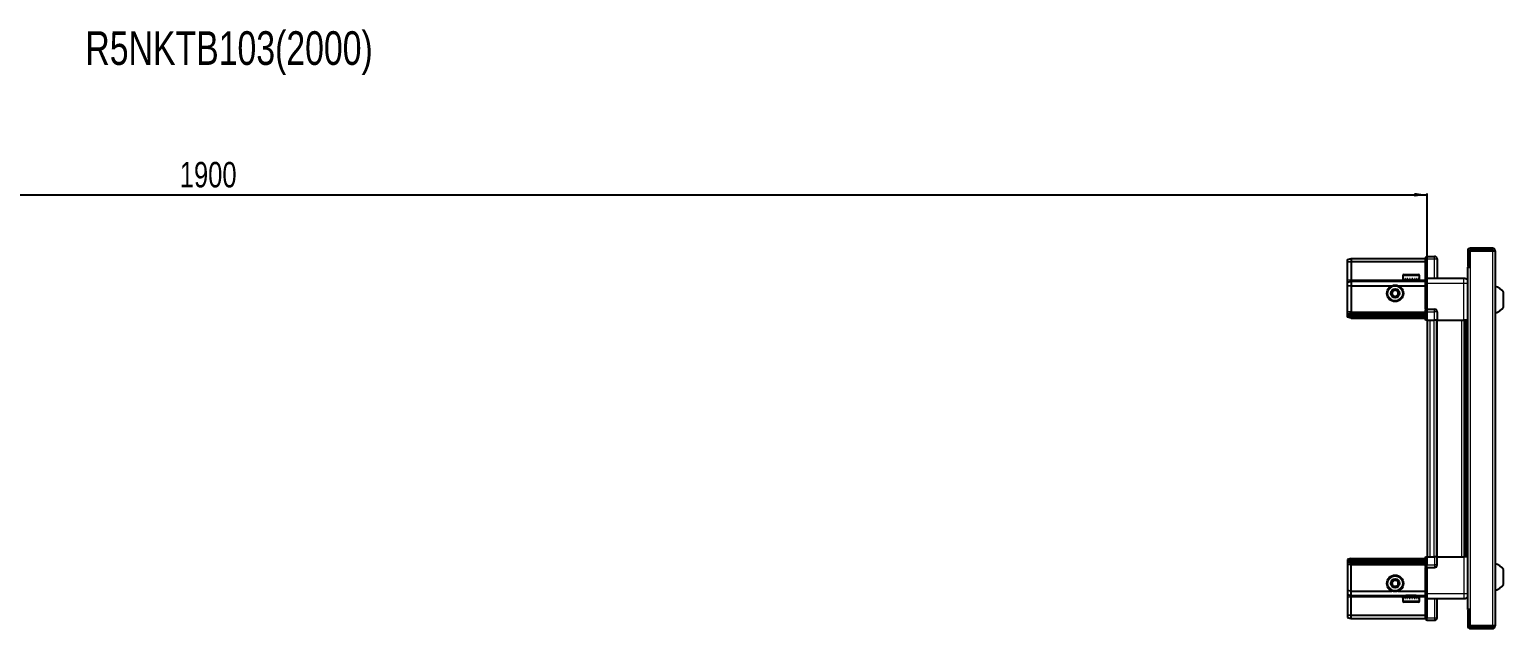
# Model space of a CAD drawing. Header units: millimetres. Extents: x 355 to 4962, y -1219 to 1488.
# Drawn here: x 2577 to 3735, y 1018 to 1488 of the extents above; entities that cross this region are included whole.
import ezdxf

# ---------------------------------------------------------------- set-up
doc = ezdxf.new("R2010")
doc.units = ezdxf.units.MM
doc.layers.add('FORMAT', color=7, linetype='Continuous')
doc.styles.add('SLDTEXTSTYLE0', font='TXT', dxfattribs={"width": 0.75})
doc.dimstyles.new('SLDDIMSTYLE0', dxfattribs={"dimtxt": 20, "dimasz": 10, "dimexe": 0, "dimexo": 0.0625, "dimgap": 5, "dimtad": 2, "dimdec": 1, "dimrnd": 1e-09, "dimzin": 12, "dimdsep": 46, "dimtxsty": 'SLDTEXTSTYLE0', "dimsah": 1, "dimcen": 0.09, "dimadec": 0, "dimazin": 3, "dimtfac": 1, "dimtofl": 0, "dimtmove": 0, "dimatfit": 3, "dimfxl": 0, "dimfrac": 2, "dimtolj": 1, "dimtzin": 12, "dimarcsym": 0})

# ---------------------------------------------------------------- blocks, each defined once
blk = doc.blocks.new('_D_5')
at = {"layer": 'FORMAT'}
for p, q in [((1774.9, 1260), (1774.9, 1359.5)), ((1774.9, 1358.5), (3674.9, 1358.5)), ((3674.9, 1260), (3674.9, 1359.5))]:
    blk.add_line(p, q, dxfattribs=at)
for points in [[(1774.9, 1358.5), (1784.9, 1357), (1784.9, 1360)], [(3674.9, 1358.5), (3664.9, 1360), (3664.9, 1357)]]:
    blk.add_solid(points, dxfattribs=at)
at = {"layer": 'FORMAT', "insert": (2695.4, 1384.3), "char_height": 20, "attachment_point": 1, "style": 'SLDTEXTSTYLE0'}
blk.add_mtext('1900', dxfattribs=at)

msp = doc.modelspace()

# ---------------------------------------------------------------- linework, layer by layer
at = {"color": 7, "linetype": 'Continuous', "lineweight": 25}
for p, q in [((3612.28, 1307.7), (3615.28, 1308.51)), ((3615.28, 1308.51), (3615.28, 1306.01)), ((3615.28, 1308.51), (3673.58, 1308.51)), ((3674.45, 1310.01), (3673.58, 1309.51)), ((3674.45, 1310.01), (3673.58, 1309.51)), ((3673.58, 1309.51), (3673.58, 1308.01)), ((3673.58, 1293.21), (3673.58, 1308.01)), ((3674.78, 1310.01), (3674.45, 1310.01)), ((3674.78, 1310.01), (3674.45, 1310.01)), ((3674.78, 1308.01), (3674.78, 1310.01)), ((3674.78, 1310.01), (3674.78, 1310.01)), ((3674.78, 1310.01), (3680.78, 1310.01)), ((3674.78, 1308.01), (3674.78, 1293.21)), ((3682.78, 1308.01), (3682.78, 1293.01)), ((3706.78, 1314.41), (3706.78, 1302.01)), ((3708.28, 1314.41), (3708.28, 1302.01)), ((3708.78, 1314.41), (3726.18, 1314.41)), ((3708.78, 1301.51), (3708.78, 1314.41)), ((3726.18, 1316.51), (3708.88, 1316.51)), ((3726.18, 1315.01), (3708.88, 1315.01)), ((3726.18, 1315.01), (3726.18, 1316.51)), ((3726.18, 1314.41), (3728.28, 1314.41)), ((3728.28, 1314.41), (3728.28, 1019.61)), ((3612.28, 1305.85), (3612.28, 1307.7)), ((3612.28, 1305.85), (3615.28, 1306.01)), ((3612.28, 1291.51), (3612.28, 1305.85)), ((3615.28, 1306.01), (3615.28, 1291.51)), ((3615.28, 1306.01), (3673.58, 1306.01)), ((3706.68, 1301.51), (3706.68, 1032.51)), ((3706.68, 1301.51), (3708.78, 1301.51)), ((3706.78, 1302.01), (3708.28, 1302.01)), ((3612.28, 1289.7), (3612.28, 1291.51)), ((3612.28, 1289.7), (3615.28, 1290.51)), ((3612.28, 1286.67), (3612.28, 1289.7)), ((3615.28, 1287.01), (3612.28, 1286.67)), ((3612.28, 1266.51), (3612.28, 1286.67)), ((3615.28, 1291.51), (3615.28, 1290.51)), ((3615.28, 1290.51), (3615.28, 1287.01)), ((3615.28, 1290.51), (3673.58, 1290.51)), ((3615.28, 1287.01), (3615.28, 1266.51)), ((3615.28, 1287.01), (3647.28, 1287.01)), ((3652.28, 1287.01), (3673.58, 1287.01)), ((3655.78, 1294.91), (3655.78, 1292.01)), ((3655.78, 1292.01), (3655.82, 1292.01)), ((3655.94, 1292.51), (3655.82, 1292.51)), ((3655.82, 1292.51), (3655.82, 1292.01)), ((3655.82, 1292.01), (3655.94, 1292.01)), ((3655.94, 1292.51), (3655.94, 1292.01)), ((3655.94, 1292.01), (3656.35, 1292.01)), ((3656.69, 1292.51), (3656.35, 1292.51)), ((3656.35, 1292.51), (3656.35, 1292.01)), ((3656.35, 1292.01), (3656.69, 1292.01)), ((3656.58, 1295.71), (3667.98, 1295.71)), ((3656.69, 1292.51), (3656.69, 1292.01)), ((3656.69, 1292.01), (3657.46, 1292.01)), ((3657.99, 1292.51), (3657.46, 1292.51)), ((3657.46, 1292.51), (3657.46, 1292.01)), ((3657.46, 1292.01), (3657.99, 1292.01)), ((3657.88, 1292.01), (3657.88, 1291.91)), ((3657.88, 1291.91), (3666.68, 1291.91)), ((3657.99, 1292.51), (3657.99, 1292.01)), ((3657.99, 1292.01), (3659.04, 1292.01)), ((3658.28, 1291.51), (3658.97, 1291.02)), ((3658.28, 1291.51), (3666.28, 1291.51)), ((3658.97, 1291.02), (3658.28, 1290.54)), ((3658.28, 1290.54), (3658.28, 1290.51)), ((3658.28, 1290.54), (3666.28, 1290.54)), ((3658.97, 1291.02), (3665.59, 1291.02)), ((3659.7, 1292.51), (3659.04, 1292.51)), ((3659.04, 1292.51), (3659.04, 1292.01)), ((3659.04, 1292.01), (3659.7, 1292.01)), ((3659.7, 1292.51), (3659.7, 1292.01)), ((3659.7, 1292.01), (3660.94, 1292.01)), ((3661.67, 1292.51), (3660.94, 1292.51)), ((3660.94, 1292.51), (3660.94, 1292.01)), ((3660.94, 1292.01), (3661.37, 1292.01)), ((3661.37, 1292.51), (3661.37, 1292.01)), ((3661.67, 1292.51), (3661.67, 1292.01)), ((3661.67, 1292.01), (3662.97, 1292.01)), ((3663.7, 1292.51), (3662.97, 1292.51)), ((3662.97, 1292.51), (3662.97, 1292.01)), ((3663.24, 1292.51), (3663.24, 1292.01)), ((3663.24, 1292.01), (3663.7, 1292.01)), ((3663.7, 1292.51), (3663.7, 1292.01)), ((3663.7, 1292.01), (3664.94, 1292.01)), ((3665.59, 1292.51), (3664.94, 1292.51)), ((3664.94, 1292.51), (3664.94, 1292.01)), ((3664.94, 1292.01), (3665.59, 1292.01)), ((3665.59, 1292.51), (3665.59, 1292.01)), ((3665.59, 1292.01), (3666.64, 1292.01)), ((3665.59, 1291.02), (3666.28, 1291.51)), ((3666.28, 1290.54), (3665.59, 1291.02)), ((3666.28, 1290.51), (3666.28, 1290.54)), ((3667.16, 1292.51), (3666.64, 1292.51)), ((3666.64, 1292.51), (3666.64, 1292.01)), ((3666.64, 1292.01), (3667.16, 1292.01)), ((3666.68, 1291.91), (3666.68, 1292.01)), ((3667.16, 1292.51), (3667.16, 1292.01)), ((3667.16, 1292.01), (3667.92, 1292.01)), ((3668.25, 1292.51), (3667.92, 1292.51)), ((3667.92, 1292.51), (3667.92, 1292.01)), ((3667.92, 1292.01), (3668.25, 1292.01)), ((3668.25, 1292.51), (3668.25, 1292.01)), ((3668.25, 1292.01), (3668.64, 1292.01)), ((3668.75, 1292.51), (3668.64, 1292.51)), ((3668.64, 1292.51), (3668.64, 1292.01)), ((3668.64, 1292.01), (3668.75, 1292.01)), ((3668.75, 1292.51), (3668.75, 1292.01)), ((3668.75, 1292.01), (3668.78, 1292.01)), ((3668.78, 1292.01), (3668.78, 1294.91)), ((3673.58, 1293.01), (3673.58, 1293.21)), ((3674.78, 1293.01), (3673.58, 1293.01)), ((3673.58, 1289.01), (3673.58, 1293.01)), ((3673.58, 1268.71), (3673.58, 1289.01)), ((3674.78, 1293.21), (3674.78, 1293.01)), ((3674.78, 1293.01), (3674.78, 1289.01)), ((3674.78, 1293.01), (3703.78, 1293.01)), ((3674.78, 1289.01), (3674.78, 1268.71)), ((3734.88, 1270.01), (3734.88, 1282.01)), ((3612.28, 1264.7), (3612.28, 1266.51)), ((3615.28, 1265.51), (3612.28, 1264.7)), ((3612.28, 1263.96), (3612.28, 1264.7)), ((3615.28, 1264.51), (3612.28, 1263.96)), ((3612.28, 1263.46), (3612.28, 1263.96)), ((3612.28, 1262.31), (3612.28, 1263.46)), ((3615.28, 1263.01), (3612.28, 1263.46)), ((3615.28, 1261.51), (3612.28, 1262.31)), ((3615.28, 1266.51), (3615.28, 1265.51)), ((3615.28, 1265.51), (3615.28, 1264.51)), ((3615.28, 1265.51), (3673.58, 1265.51)), ((3615.28, 1264.51), (3673.58, 1264.51)), ((3615.28, 1264.51), (3615.28, 1263.01)), ((3615.28, 1263.01), (3673.58, 1263.01)), ((3615.28, 1263.01), (3615.28, 1261.51)), ((3673.58, 1268.51), (3673.58, 1268.71)), ((3674.78, 1268.51), (3673.58, 1268.51)), ((3673.58, 1268.51), (3673.58, 1267.83)), ((3673.58, 1260.01), (3673.58, 1267.83)), ((3674.45, 1266.51), (3674.45, 1260.01)), ((3674.78, 1268.71), (3674.78, 1268.51)), ((3674.78, 1266.51), (3674.78, 1268.51)), ((3674.78, 1268.51), (3680.78, 1268.51)), ((3674.78, 1266.51), (3674.78, 1268.51)), ((3674.78, 1266.51), (3674.78, 1260.01)), ((3682.78, 1266.51), (3682.78, 1260.01)), ((3615.28, 1261.51), (3673.58, 1261.51)), ((3674.45, 1260.01), (3673.58, 1260.01)), ((3674.78, 1260.01), (3674.45, 1260.01)), ((3674.78, 1260.01), (3680.78, 1260.01)), ((3674.93, 1260.01), (3674.93, 1074.01)), ((3682.78, 1260.01), (3680.78, 1260.01)), ((3682.13, 1260.01), (3682.13, 1074.01)), ((3682.78, 1260.01), (3703.78, 1260.01)), ((3704.8, 1074.01), (3704.8, 1260.01)), ((3704.84, 1074.01), (3704.84, 1260.01)), ((3706.63, 1260.01), (3706.63, 1074.01)), ((3615.28, 1072.51), (3612.28, 1071.7)), ((3612.28, 1071.7), (3612.28, 1070.55)), ((3615.28, 1071.01), (3612.28, 1070.55)), ((3612.28, 1070.55), (3612.28, 1070.05)), ((3615.28, 1069.51), (3612.28, 1070.05)), ((3612.28, 1070.05), (3612.28, 1069.31)), ((3615.28, 1068.51), (3612.28, 1069.31)), ((3612.28, 1069.31), (3612.28, 1067.51)), ((3612.28, 1067.51), (3612.28, 1047.34)), ((3615.28, 1071.01), (3615.28, 1072.51)), ((3615.28, 1072.51), (3673.58, 1072.51)), ((3615.28, 1069.51), (3615.28, 1071.01)), ((3615.28, 1071.01), (3673.58, 1071.01)), ((3615.28, 1069.51), (3673.58, 1069.51)), ((3615.28, 1068.51), (3615.28, 1069.51)), ((3615.28, 1068.51), (3673.58, 1068.51)), ((3615.28, 1067.51), (3615.28, 1068.51)), ((3615.28, 1047.01), (3615.28, 1067.51)), ((3673.58, 1066.18), (3673.58, 1074.01)), ((3673.58, 1074.01), (3674.45, 1074.01)), ((3673.58, 1066.18), (3673.58, 1065.51)), ((3674.78, 1065.51), (3673.58, 1065.51)), ((3673.58, 1065.31), (3673.58, 1065.51)), ((3673.58, 1045.01), (3673.58, 1065.31)), ((3674.45, 1074.01), (3674.45, 1074.01)), ((3674.45, 1074.01), (3674.45, 1067.51)), ((3674.78, 1074.01), (3674.45, 1074.01)), ((3674.78, 1074.01), (3674.78, 1074.01)), ((3674.78, 1074.01), (3674.78, 1067.51)), ((3674.78, 1074.01), (3680.78, 1074.01)), ((3674.78, 1074.01), (3674.78, 1067.51)), ((3674.78, 1065.51), (3674.78, 1067.51)), ((3674.78, 1065.51), (3674.78, 1065.31)), ((3674.78, 1065.51), (3680.78, 1065.51)), ((3674.78, 1065.31), (3674.78, 1045.01)), ((3682.78, 1074.01), (3680.78, 1074.01)), ((3682.78, 1067.51), (3682.78, 1074.01)), ((3682.78, 1074.01), (3703.78, 1074.01)), ((3734.88, 1052.01), (3734.88, 1064.01)), ((3615.28, 1047.01), (3612.28, 1047.34)), ((3612.28, 1047.34), (3612.28, 1044.31)), ((3612.28, 1044.31), (3615.28, 1043.51)), ((3612.28, 1044.31), (3612.28, 1042.51)), ((3612.28, 1042.51), (3612.28, 1028.16)), ((3615.28, 1047.01), (3647.28, 1047.01)), ((3615.28, 1043.51), (3615.28, 1047.01)), ((3615.28, 1043.51), (3673.58, 1043.51)), ((3615.28, 1042.51), (3615.28, 1043.51)), ((3615.28, 1028.01), (3615.28, 1042.51)), ((3652.28, 1047.01), (3673.58, 1047.01)), ((3655.78, 1042.01), (3655.78, 1039.11)), ((3655.8, 1042.01), (3655.78, 1042.01)), ((3655.8, 1041.51), (3655.8, 1042.01)), ((3655.9, 1042.01), (3655.8, 1042.01)), ((3655.9, 1041.51), (3655.9, 1042.01)), ((3656.27, 1042.01), (3655.9, 1042.01)), ((3656.27, 1041.51), (3656.27, 1042.01)), ((3656.59, 1042.01), (3656.27, 1042.01)), ((3656.59, 1041.51), (3656.59, 1042.01)), ((3657.33, 1042.01), (3656.59, 1042.01)), ((3657.33, 1041.51), (3657.33, 1042.01)), ((3657.84, 1042.01), (3657.33, 1042.01)), ((3657.84, 1041.51), (3657.84, 1042.01)), ((3658.87, 1042.01), (3657.84, 1042.01)), ((3657.88, 1042.11), (3657.88, 1042.01)), ((3666.68, 1042.11), (3657.88, 1042.11)), ((3658.28, 1043.51), (3658.28, 1043.47)), ((3658.28, 1043.47), (3658.97, 1042.99)), ((3666.28, 1043.47), (3658.28, 1043.47)), ((3658.97, 1042.99), (3658.28, 1042.51)), ((3666.28, 1042.51), (3658.28, 1042.51)), ((3658.87, 1041.51), (3658.87, 1042.01)), ((3659.52, 1042.01), (3658.87, 1042.01)), ((3665.59, 1042.99), (3658.97, 1042.99)), ((3659.52, 1041.51), (3659.52, 1042.01)), ((3660.75, 1042.01), (3659.52, 1042.01)), ((3660.75, 1041.51), (3660.75, 1042.01)), ((3661.24, 1042.01), (3660.75, 1042.01)), ((3661.24, 1041.51), (3661.24, 1042.01)), ((3661.47, 1041.51), (3661.47, 1042.01)), ((3662.77, 1042.01), (3661.47, 1042.01)), ((3662.77, 1041.51), (3662.77, 1042.01)), ((3663.11, 1041.51), (3663.11, 1042.01)), ((3663.51, 1042.01), (3663.11, 1042.01)), ((3663.51, 1041.51), (3663.51, 1042.01)), ((3664.75, 1042.01), (3663.51, 1042.01)), ((3664.75, 1041.51), (3664.75, 1042.01)), ((3665.42, 1042.01), (3664.75, 1042.01)), ((3665.42, 1041.51), (3665.42, 1042.01)), ((3666.49, 1042.01), (3665.42, 1042.01)), ((3665.59, 1042.99), (3666.28, 1043.47)), ((3666.28, 1042.51), (3665.59, 1042.99)), ((3666.28, 1043.47), (3666.28, 1043.51)), ((3666.49, 1041.51), (3666.49, 1042.01)), ((3667.02, 1042.01), (3666.49, 1042.01)), ((3666.68, 1042.01), (3666.68, 1042.11)), ((3667.02, 1041.51), (3667.02, 1042.01)), ((3667.81, 1042.01), (3667.02, 1042.01)), ((3667.81, 1041.51), (3667.81, 1042.01)), ((3668.17, 1042.01), (3667.81, 1042.01)), ((3668.17, 1041.51), (3668.17, 1042.01)), ((3668.6, 1042.01), (3668.17, 1042.01)), ((3668.6, 1041.51), (3668.6, 1042.01)), ((3668.73, 1042.01), (3668.6, 1042.01)), ((3668.73, 1041.51), (3668.73, 1042.01)), ((3668.78, 1042.01), (3668.73, 1042.01)), ((3668.78, 1039.11), (3668.78, 1042.01)), ((3673.58, 1041.01), (3673.58, 1045.01)), ((3674.78, 1045.01), (3674.78, 1041.01)), ((3655.8, 1041.51), (3655.9, 1041.51)), ((3656.27, 1041.51), (3656.59, 1041.51)), ((3667.98, 1038.31), (3656.58, 1038.31)), ((3657.33, 1041.51), (3657.84, 1041.51)), ((3658.87, 1041.51), (3659.52, 1041.51)), ((3660.75, 1041.51), (3661.47, 1041.51)), ((3662.77, 1041.51), (3663.51, 1041.51)), ((3664.75, 1041.51), (3665.42, 1041.51)), ((3666.49, 1041.51), (3667.02, 1041.51)), ((3667.81, 1041.51), (3668.17, 1041.51)), ((3668.6, 1041.51), (3668.73, 1041.51)), ((3674.78, 1041.01), (3673.58, 1041.01)), ((3673.58, 1040.81), (3673.58, 1041.01)), ((3673.58, 1026.01), (3673.58, 1040.81)), ((3674.78, 1041.01), (3674.78, 1040.81)), ((3674.78, 1041.01), (3703.78, 1041.01)), ((3674.78, 1040.81), (3674.78, 1026.01)), ((3674.78, 1040.81), (3674.78, 1026.01)), ((3682.78, 1026.01), (3682.78, 1041.01)), ((3708.78, 1032.51), (3706.68, 1032.51)), ((3706.78, 1032.01), (3708.28, 1032.01)), ((3706.78, 1032.01), (3706.78, 1019.61)), ((3708.28, 1032.01), (3708.28, 1019.61)), ((3708.78, 1019.61), (3708.78, 1032.51)), ((3612.28, 1028.16), (3615.28, 1028.01)), ((3612.28, 1028.16), (3612.28, 1026.31)), ((3612.28, 1026.31), (3615.28, 1025.51)), ((3615.28, 1028.01), (3673.58, 1028.01)), ((3615.28, 1025.51), (3615.28, 1028.01)), ((3615.28, 1025.51), (3673.58, 1025.51)), ((3673.58, 1026.01), (3673.58, 1024.51)), ((3673.58, 1024.51), (3674.45, 1024.01)), ((3674.78, 1024.01), (3674.45, 1024.01)), ((3674.78, 1024.01), (3674.78, 1026.01)), ((3674.78, 1024.01), (3680.78, 1024.01)), ((3726.18, 1019.61), (3708.78, 1019.61)), ((3708.88, 1019.01), (3726.18, 1019.01)), ((3728.28, 1019.61), (3726.18, 1019.61)), ((3726.18, 1019.01), (3726.18, 1017.51)), ((3708.88, 1017.51), (3726.18, 1017.51))]:
    msp.add_line(p, q, dxfattribs=at)
at = {"color": 8, "linetype": 'Continuous', "lineweight": 18}
for p, q in [((3674.78, 1308.01), (3673.58, 1308.01)), ((3674.78, 1308.01), (3680.78, 1308.01)), ((3680.78, 1308.01), (3680.78, 1310.01)), ((3680.78, 1293.01), (3680.78, 1308.01)), ((3680.78, 1308.01), (3682.78, 1308.01)), ((3708.28, 1314.41), (3706.78, 1314.41)), ((3708.88, 1315.01), (3708.88, 1316.51)), ((3726.18, 1314.41), (3726.18, 1019.61)), ((3708.78, 1301.51), (3708.78, 1032.51)), ((3612.28, 1291.51), (3615.28, 1291.51)), ((3615.28, 1291.51), (3658.28, 1291.51)), ((3655.78, 1294.91), (3668.78, 1294.91)), ((3666.28, 1291.51), (3673.58, 1291.51)), ((3673.58, 1293.21), (3674.78, 1293.21)), ((3674.78, 1289.01), (3673.58, 1289.01)), ((3674.78, 1289.01), (3703.78, 1289.01)), ((3703.78, 1260.01), (3703.78, 1289.01)), ((3615.28, 1266.51), (3612.28, 1266.51)), ((3615.28, 1266.51), (3673.58, 1266.51)), ((3673.58, 1268.71), (3674.78, 1268.71)), ((3674.78, 1266.51), (3674.45, 1266.51)), ((3674.78, 1266.51), (3680.78, 1266.51)), ((3680.78, 1266.51), (3680.78, 1268.51)), ((3682.78, 1266.51), (3680.78, 1266.51)), ((3680.78, 1260.01), (3680.78, 1266.51)), ((3676.93, 1260.01), (3676.93, 1074.01)), ((3680.13, 1260.01), (3680.13, 1074.01)), ((3682.78, 1260.01), (3682.78, 1074.01)), ((3702.18, 1074.01), (3702.18, 1260.01)), ((3703.6, 1260.01), (3703.6, 1074.01)), ((3706.04, 1074.01), (3706.04, 1260.01)), ((3615.28, 1067.51), (3612.28, 1067.51)), ((3615.28, 1067.51), (3673.58, 1067.51)), ((3674.78, 1065.31), (3673.58, 1065.31)), ((3674.78, 1074.01), (3674.45, 1074.01)), ((3674.78, 1067.51), (3674.45, 1067.51)), ((3674.78, 1067.51), (3680.78, 1067.51)), ((3680.78, 1074.01), (3680.78, 1067.51)), ((3682.78, 1067.51), (3680.78, 1067.51)), ((3680.78, 1067.51), (3680.78, 1065.51)), ((3703.78, 1074.01), (3703.78, 1045.01)), ((3612.28, 1042.51), (3615.28, 1042.51)), ((3615.28, 1042.51), (3658.28, 1042.51)), ((3666.28, 1042.51), (3673.58, 1042.51)), ((3674.78, 1045.01), (3673.58, 1045.01)), ((3674.78, 1045.01), (3703.78, 1045.01)), ((3668.78, 1039.11), (3655.78, 1039.11)), ((3674.78, 1040.81), (3673.58, 1040.81)), ((3680.78, 1041.01), (3680.78, 1026.01)), ((3674.78, 1026.01), (3673.58, 1026.01)), ((3674.78, 1026.01), (3680.78, 1026.01)), ((3680.78, 1026.01), (3682.78, 1026.01)), ((3680.78, 1026.01), (3680.78, 1024.01)), ((3708.28, 1019.61), (3706.78, 1019.61)), ((3708.88, 1019.01), (3708.88, 1017.51))]:
    msp.add_line(p, q, dxfattribs=at)
at = {"color": 7, "linetype": 'Continuous', "lineweight": 25}
for centre, radius in [((3649.78, 1281.01), 6.5), ((3649.78, 1281.01), 3.46), ((3649.78, 1053.01), 6.5), ((3649.78, 1053.01), 3.46)]:
    msp.add_circle(centre, radius, dxfattribs=at)
at = {"color": 8, "linetype": 'Continuous', "lineweight": 18}
for centre in [(3649.78, 1281.01), (3649.78, 1053.01)]:
    msp.add_circle(centre, 5.7, dxfattribs=at)
at = {"color": 7, "linetype": 'Continuous', "lineweight": 25}
for centre, radius, start, end in [((3680.78, 1308.01), 2, 0, 90), ((3708.88, 1314.41), 2.1, 90, 180), ((3708.88, 1314.41), 0.6, 90, 180), ((3726.18, 1314.41), 2.1, 0, 90), ((3726.18, 1314.41), 0.6, 0, 90), ((3656.58, 1294.91), 0.8, 90, 180), ((3657.88, 1291.51), 0.4, 0, 90), ((3666.68, 1291.51), 0.4, 90, 180), ((3667.98, 1294.91), 0.8, 0, 90), ((3725.26, 1274.98), 11.91, 36.1266, 75.29965), ((3649.78, 1281.01), 2.5, 120.74103, 180.74103), ((3649.78, 1281.01), 2.5, 180.74103, 240.74103), ((3649.78, 1281.01), 2.5, 60.74103, 120.74103), ((3649.78, 1281.01), 2.5, 240.74103, 300.74103), ((3649.78, 1281.01), 2.5, 0.74103, 60.74103), ((3649.78, 1281.01), 2.5, 300.74103, 0.74103), ((3680.78, 1266.51), 2, 0, 90), ((3725.26, 1277.03), 11.91, 284.70035, 323.8734), ((3680.78, 1067.51), 2, 270, 0), ((3725.26, 1056.98), 11.91, 36.1266, 75.29965), ((3649.78, 1053.01), 2.5, 155.91157, 215.91157), ((3649.78, 1053.01), 2.5, 95.91157, 155.91157), ((3649.78, 1053.01), 2.5, 35.91157, 95.91157), ((3649.78, 1053.01), 2.5, 335.91157, 35.91157), ((3649.78, 1053.01), 2.5, 215.91157, 275.91157), ((3649.78, 1053.01), 2.5, 275.91157, 335.91157), ((3657.88, 1042.51), 0.4, 270, 0), ((3666.68, 1042.51), 0.4, 180, 270), ((3725.26, 1059.03), 11.91, 284.70035, 323.8734), ((3656.58, 1039.11), 0.8, 180, 270), ((3667.98, 1039.11), 0.8, 270, 0), ((3680.78, 1026.01), 2, 270, 0), ((3708.88, 1019.61), 2.1, 180, 270), ((3708.88, 1019.61), 0.6, 180, 270), ((3726.18, 1019.61), 0.6, 270, 0), ((3726.18, 1019.61), 2.1, 270, 0)]:
    msp.add_arc(centre, radius, start, end, dxfattribs=at)
for centre, start_param, end_param in [((3670.98, 1266.51), 0, 0.7227342), ((3670.98, 1067.51), 5.5604511, 6.2831853)]:
    msp.add_ellipse(centre, major_axis=(3.46, 0), ratio=0.5773503, start_param=start_param, end_param=end_param, dxfattribs=at)
for points, knots in [([(3703.78, 1293.01), (3704.22, 1292.96), (3704.9, 1292.89), (3705.71, 1292.45), (3706.27, 1292.01), (3706.55, 1291.64), (3706.68, 1291.46)], [0, 0, 0, 0, 0.3842982, 0.5911726, 0.8024372, 1, 1, 1, 1]), ([(3647.26, 1282.42), (3647.71, 1282.68), (3648.53, 1283.17), (3649.36, 1283.66), (3649.74, 1283.89)], [0, 0, 0, 0, 0.53468586, 1, 1, 1, 1]), ([(3647.3, 1279.53), (3647.3, 1279.66), (3647.29, 1280.25), (3647.28, 1281.25), (3647.27, 1282.07), (3647.26, 1282.42)], [0, 0, 0, 0, 0.1331247, 0.6370994, 1, 1, 1, 1]), ([(3649.82, 1278.12), (3649.37, 1278.37), (3648.53, 1278.84), (3647.69, 1279.31), (3647.3, 1279.53)], [0, 0, 0, 0, 0.5346859, 1, 1, 1, 1]), ([(3649.74, 1283.89), (3650.19, 1283.64), (3651.03, 1283.17), (3651.87, 1282.7), (3652.26, 1282.48)], [0, 0, 0, 0, 0.5346859, 1, 1, 1, 1]), ([(3652.3, 1279.59), (3651.86, 1279.33), (3651.03, 1278.84), (3650.2, 1278.35), (3649.82, 1278.12)], [0, 0, 0, 0, 0.5346859, 1, 1, 1, 1]), ([(3652.26, 1282.48), (3652.27, 1282.14), (3652.28, 1281.31), (3652.29, 1280.32), (3652.3, 1279.72), (3652.3, 1279.59)], [0, 0, 0, 0, 0.3629006, 0.8668753, 1, 1, 1, 1]), ([(3706.63, 1260.01), (3706.59, 1260.01), (3706.37, 1260.01), (3705.65, 1260.01), (3704.69, 1260.01), (3704.04, 1260.01), (3703.78, 1260.01)], [0, 0, 0, 0, 0.0717073, 0.4209791, 0.7702508, 1, 1, 1, 1]), ([(3706.63, 1074.01), (3706.59, 1074.01), (3706.37, 1074.01), (3705.65, 1074.01), (3704.69, 1074.01), (3704.04, 1074.01), (3703.78, 1074.01)], [0, 0, 0, 0, 0.0717073, 0.4209791, 0.7702508, 1, 1, 1, 1]), ([(3646.91, 1052.71), (3647.12, 1053.18), (3647.51, 1054.06), (3647.91, 1054.94), (3648.09, 1055.34)], [0, 0, 0, 0, 0.5346859, 1, 1, 1, 1]), ([(3648.09, 1055.34), (3648.43, 1055.38), (3649.25, 1055.46), (3650.24, 1055.57), (3650.83, 1055.63), (3650.96, 1055.64)], [0, 0, 0, 0, 0.3629006, 0.8668753, 1, 1, 1, 1]), ([(3650.96, 1055.64), (3651.26, 1055.22), (3651.83, 1054.44), (3652.39, 1053.66), (3652.65, 1053.3)], [0, 0, 0, 0, 0.5346859, 1, 1, 1, 1]), ([(3648.6, 1050.37), (3648.3, 1050.79), (3647.73, 1051.57), (3647.17, 1052.35), (3646.91, 1052.71)], [0, 0, 0, 0, 0.5346859, 1, 1, 1, 1]), ([(3651.47, 1050.67), (3651.35, 1050.65), (3650.75, 1050.59), (3649.76, 1050.49), (3648.95, 1050.41), (3648.6, 1050.37)], [0, 0, 0, 0, 0.13312467, 0.63709944, 1, 1, 1, 1]), ([(3652.65, 1053.3), (3652.44, 1052.83), (3652.05, 1051.95), (3651.66, 1051.08), (3651.47, 1050.67)], [0, 0, 0, 0, 0.5346859, 1, 1, 1, 1]), ([(3703.78, 1041.01), (3704.22, 1041.05), (3704.9, 1041.12), (3705.71, 1041.56), (3706.27, 1042), (3706.55, 1042.37), (3706.68, 1042.55)], [0, 0, 0, 0, 0.3842982, 0.5911726, 0.8024372, 1, 1, 1, 1])]:
    msp.add_open_spline(points, degree=3, knots=knots, dxfattribs=at)
at = {"color": 8, "linetype": 'Continuous', "lineweight": 18}
for points in [[(3703.78, 1289.01), (3703.78, 1289.53), (3703.78, 1290.58), (3703.78, 1291.9), (3703.78, 1292.83), (3703.78, 1292.95), (3703.78, 1293.01)], [(3703.78, 1045.01), (3703.78, 1044.48), (3703.78, 1043.43), (3703.78, 1042.11), (3703.78, 1041.19), (3703.78, 1041.07), (3703.78, 1041.01)]]:
    msp.add_open_spline(points, degree=3, dxfattribs=at)
for points in [[(3703.78, 1289.01), (3704.22, 1289.01), (3704.9, 1289.01), (3705.71, 1289.01), (3706.27, 1289.01), (3706.55, 1289.01), (3706.68, 1289.01)], [(3703.78, 1045.01), (3704.22, 1045.01), (3704.9, 1045.01), (3705.71, 1045.01), (3706.27, 1045.01), (3706.55, 1045.01), (3706.68, 1045.01)]]:
    msp.add_open_spline(points, degree=3, knots=[0, 0, 0, 0, 0.38429816, 0.59117259, 0.8024372, 1, 1, 1, 1], dxfattribs=at)

# ---------------------------------------------------------------- texts
at = {"layer": 'FORMAT', "insert": (2621.28, 1487.03), "char_height": 26.4583, "attachment_point": 1, "style": 'SLDTEXTSTYLE0'}
msp.add_mtext('R5NKTB103(2000)', dxfattribs=at)

# ---------------------------------------------------------------- dimensions: what is measured, and where the dimension line sits
at = {"layer": 'FORMAT'}
dim = msp.add_linear_dim(base=(3674.93, 1358.51), p1=(1774.93, 1260.01), p2=(3674.93, 1260.01), angle=0, dimstyle='SLDDIMSTYLE0', dxfattribs=at)
dim.commit()
dim.dimension.update_dxf_attribs({"geometry": '_D_5', "text_midpoint": (2724.93, 1358.51), "dimtype": 160})

doc.saveas('drawing.dxf')
